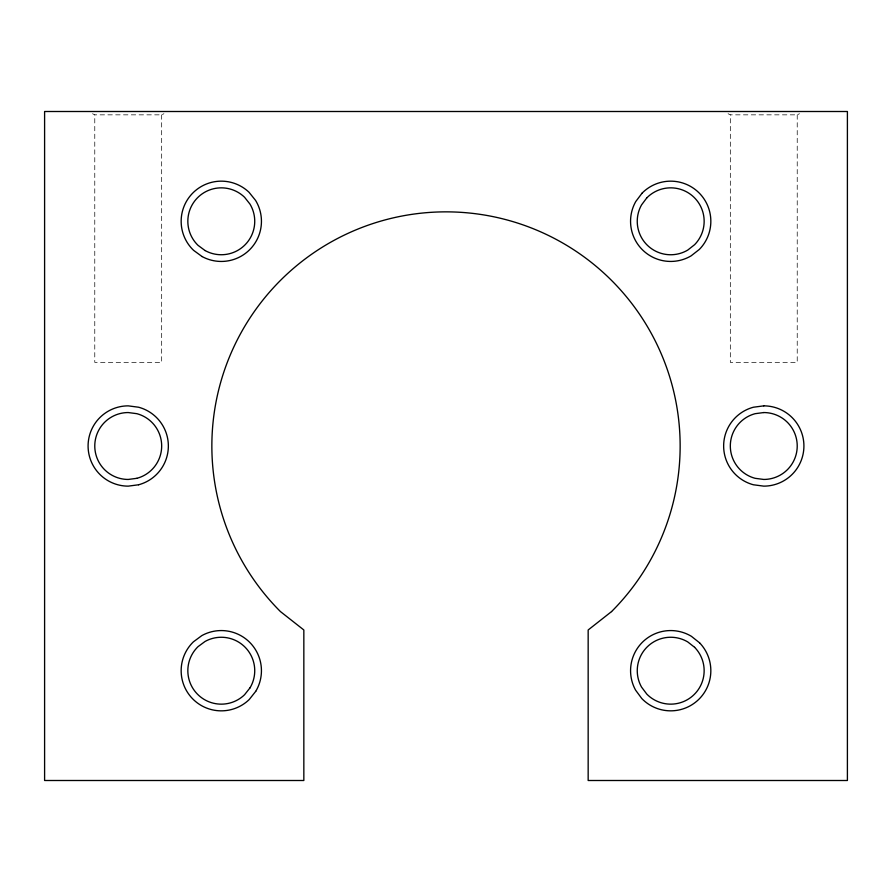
<?xml version="1.0" encoding="UTF-8"?>
<svg xmlns="http://www.w3.org/2000/svg" width="892" height="892" viewBox="0 0 892 892"><rect width="100%" height="100%" fill="white"/><g stroke="black" fill="none" stroke-linecap="round" stroke-linejoin="round"><path stroke-width="0.67" stroke-dasharray="4.46 3.34" d="M92.545 113.73L94.775 114.845L161.675 114.845L163.905 113.73M728.095 113.73L730.325 114.845L797.225 114.845L799.455 113.73M797.225 114.845L797.225 362.375L730.325 362.375L730.325 114.845M161.675 114.845L161.675 362.375L94.775 362.375L94.775 114.845"/><path stroke-width="1.34" d="M646.767 197.924L641.538 204.915A33.45 33.45 0 0 0 687.765 250.072L694.634 244.664A33.45 33.45 0 0 0 694.076 197.366A33.45 33.45 0 0 0 646.767 197.924M642.062 193.174L635.762 201.536A40.14 40.14 0 0 0 691.077 255.881L699.339 249.425A40.14 40.14 0 0 0 698.826 192.661A40.14 40.14 0 0 0 642.062 193.174M249.983 687.899L244.553 694.745A33.45 33.45 0 0 1 197.255 693.965A33.45 33.45 0 0 1 198.035 646.655L205.06 641.459A33.45 33.45 0 0 1 249.983 687.899M255.725 691.345L249.214 699.551A40.14 40.14 0 0 1 192.449 698.614A40.14 40.14 0 0 1 193.386 641.85L201.804 635.617A40.14 40.14 0 0 1 255.725 691.345M611.566 611.566L588.163 629.975L588.163 780.5L847.4 780.5L847.4 111.5L44.6 111.5L44.6 780.5L303.837 780.5L303.837 629.975L280.434 611.566A234.15 234.15 0 0 1 280.434 280.434A234.15 234.15 0 0 1 611.566 280.434A234.15 234.15 0 0 1 611.566 611.566M136.877 478.313L128.225 479.45A33.45 33.45 0 0 1 94.775 446A33.45 33.45 0 0 1 128.225 412.55L136.877 413.687A33.45 33.45 0 0 1 136.877 478.313M138.617 484.769L128.225 486.14A40.14 40.14 0 0 1 88.085 446A40.14 40.14 0 0 1 128.225 405.86L138.617 407.231A40.14 40.14 0 0 1 138.617 484.769M763.775 405.86L753.383 407.231A40.14 40.14 0 0 0 753.383 484.769L763.775 486.14A40.14 40.14 0 0 0 803.915 446A40.14 40.14 0 0 0 763.775 405.86M763.775 412.55L755.123 413.687A33.45 33.45 0 0 0 755.123 478.313L763.775 479.45A33.45 33.45 0 0 0 797.225 446A33.45 33.45 0 0 0 763.775 412.55M202.071 256.539L193.609 250.362A40.14 40.14 0 0 1 192.237 193.609A40.14 40.14 0 0 1 248.991 192.237L255.569 200.399A40.14 40.14 0 0 1 202.071 256.539M205.06 250.54L198.035 245.345A33.45 33.45 0 0 1 197.255 198.035A33.45 33.45 0 0 1 244.553 197.255L249.983 204.101A33.45 33.45 0 0 1 205.06 250.54M694.612 647.313L687.743 641.917A33.45 33.45 0 0 0 641.549 687.096L646.789 694.087A33.45 33.45 0 0 0 694.087 694.612A33.45 33.45 0 0 0 694.612 647.313M699.596 642.842L691.4 636.308A40.14 40.14 0 0 0 635.583 690.129L641.805 698.559A40.14 40.14 0 0 0 698.559 699.596A40.14 40.14 0 0 0 699.596 642.842"/></g></svg>
